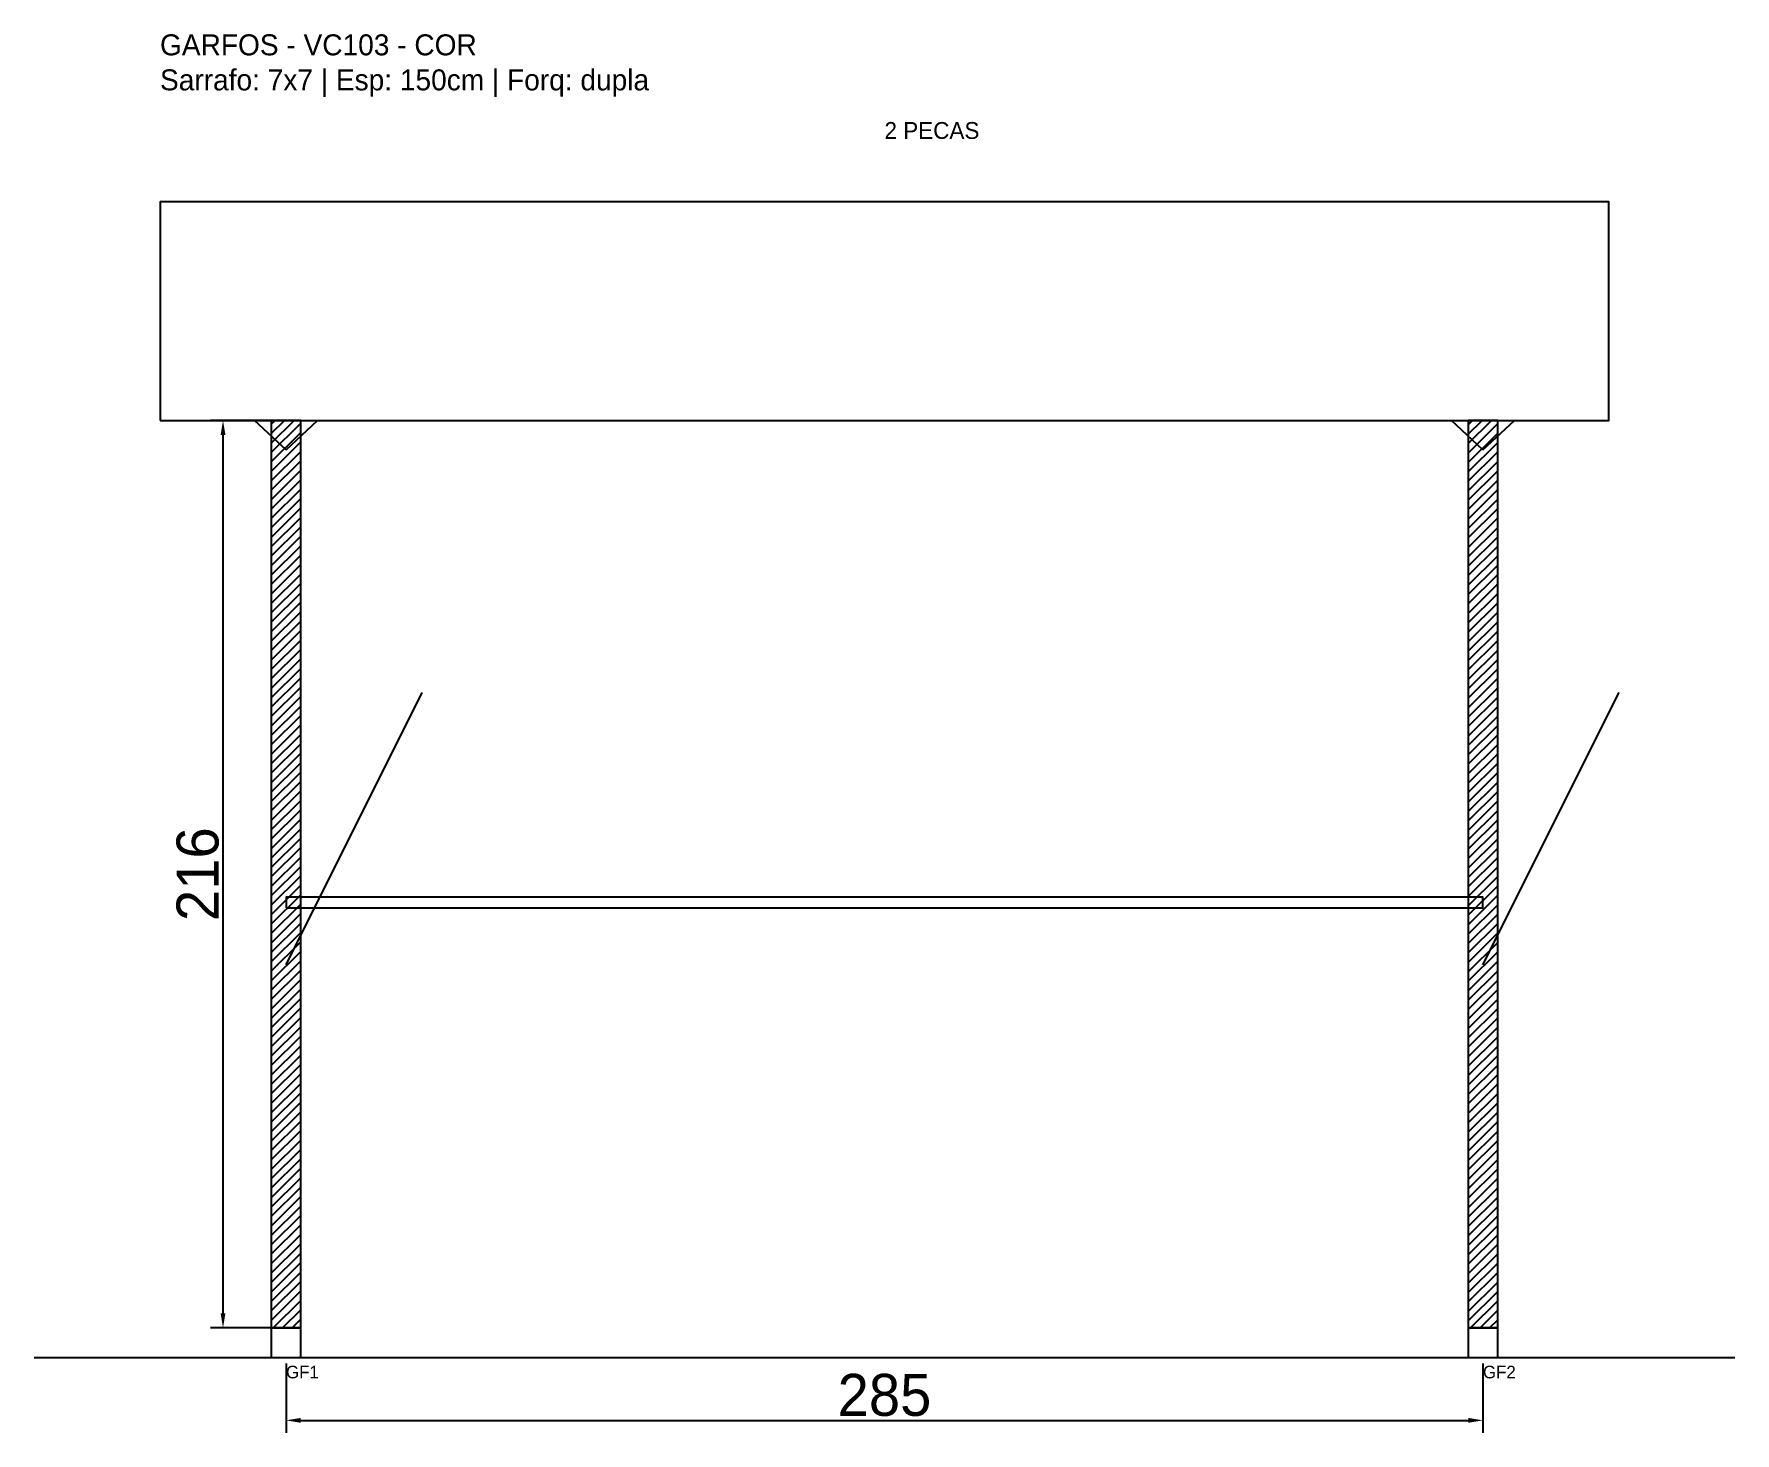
# Model space of a CAD drawing. Header units: metres. Extents: x -30 to 375, y -25 to 308.
import ezdxf

# ---------------------------------------------------------------- set-up
doc = ezdxf.new("R2010")
doc.units = ezdxf.units.M
for name, color, linetype in [('BARRA_ANCORAGEM', 1, 'Continuous'), ('COTA', 241, 'Continuous'), ('GARFOS OK', 3, 'Continuous'), ('NOME DA VIGA', 6, 'Continuous'), ('SARR_7x7', 40, 'Continuous'), ('TIRAS REESCORAMENTO', 252, 'Continuous'), ('VIGAS', 3, 'Continuous')]:
    doc.layers.add(name, color=color, linetype=linetype)
doc.dimstyles.new('EZ DXF', dxfattribs={"dimtxt": 10, "dimasz": 3.5, "dimexe": 3, "dimexo": 1.5, "dimgap": 1, "dimtad": 1, "dimdec": 1, "dimdsep": 46, "dimcen": 2.5, "dimazin": 3, "dimtfac": 1, "dimtmove": 0, "dimatfit": 3})

msp = doc.modelspace()

# ---------------------------------------------------------------- hatches: boundary and pattern name
at = {"layer": 'COTA'}
h = msp.add_hatch(dxfattribs=at)
h.set_pattern_fill('ANSI31', scale=0.5)
h.paths.add_polyline_path([(26.5, 0), (33.5, 0), (33.5, 216), (26.5, 216)])
h = msp.add_hatch(dxfattribs=at)
h.set_pattern_fill('ANSI31', scale=0.5)
h.paths.add_polyline_path([(311.499989, 0), (318.499989, 0), (318.499989, 216), (311.499989, 216)])

# ---------------------------------------------------------------- linework, layer by layer
at = {"layer": 'BARRA_ANCORAGEM'}
for p, q in [((30, 86.4), (62.4, 151.2)), ((314.999989, 86.4), (347.399989, 151.2))]:
    msp.add_line(p, q, dxfattribs=at)
at = {"layer": 'GARFOS OK'}
for p, q in [((30, 209), (22.5, 216)), ((22.5, 216), (37.5, 216)), ((30, 209), (37.5, 216)), ((314.999989, 209), (307.499989, 216)), ((307.499989, 216), (322.499989, 216)), ((314.999989, 209), (322.499989, 216))]:
    msp.add_line(p, q, dxfattribs=at)
at = {"layer": 'GARFOS OK', "linetype": 'CONTINUOUS'}
msp.add_line((-30, -7), (374.999989, -7), dxfattribs=at)
at = {"layer": 'GARFOS OK'}
for points in [[(26.5, 0), (33.5, 0), (33.5, 216), (26.5, 216), (26.5, 0)], [(311.499989, 0), (318.499989, 0), (318.499989, 216), (311.499989, 216), (311.499989, 0)]]:
    msp.add_lwpolyline(points, dxfattribs=at)
at = {"layer": 'SARR_7x7'}
for points in [[(26.5, -7), (33.5, -7), (33.5, 0), (26.5, 0), (26.5, -7)], [(311.499989, -7), (318.499989, -7), (318.499989, 0), (311.499989, 0), (311.499989, -7)]]:
    msp.add_lwpolyline(points, dxfattribs=at)
at = {"layer": 'TIRAS REESCORAMENTO'}
msp.add_lwpolyline([(30, 100), (314.999989, 100), (314.999989, 102.5), (30, 102.5), (30, 100)], dxfattribs=at)
at = {"layer": 'VIGAS'}
msp.add_lwpolyline([(0, 216), (344.999989, 216), (344.999989, 268), (0, 268), (0, 216)], dxfattribs=at)

# ---------------------------------------------------------------- texts
at = {"layer": 'NOME DA VIGA'}
for s, height, p in [('2 PECAS', 4, (172.499994, 283)), ('GF1', 3, (30, -12)), ('GF2', 3, (314.999989, -12))]:
    msp.add_text(s, height=height, dxfattribs=at).set_placement(p)
at = {"layer": 'NOME DA VIGA', "insert": (0, 293), "char_height": 5, "attachment_point": 7}
msp.add_mtext('GARFOS - VC103 - COR\\PSarrafo: 7x7 | Esp: 150cm | Forq: dupla', dxfattribs=at)

# ---------------------------------------------------------------- dimensions: what is measured, and where the dimension line sits
at = {"layer": 'COTA'}
msp.add_linear_dim(base=(15, 0), p1=(30, 0), p2=(30, 216), angle=90, dimstyle='EZ DXF', dxfattribs=at).render()
msp.add_linear_dim(base=(30, -22), p1=(30, -7), p2=(314.999989, -7), dimstyle='EZ DXF', dxfattribs=at).render()

doc.saveas('drawing.dxf')
